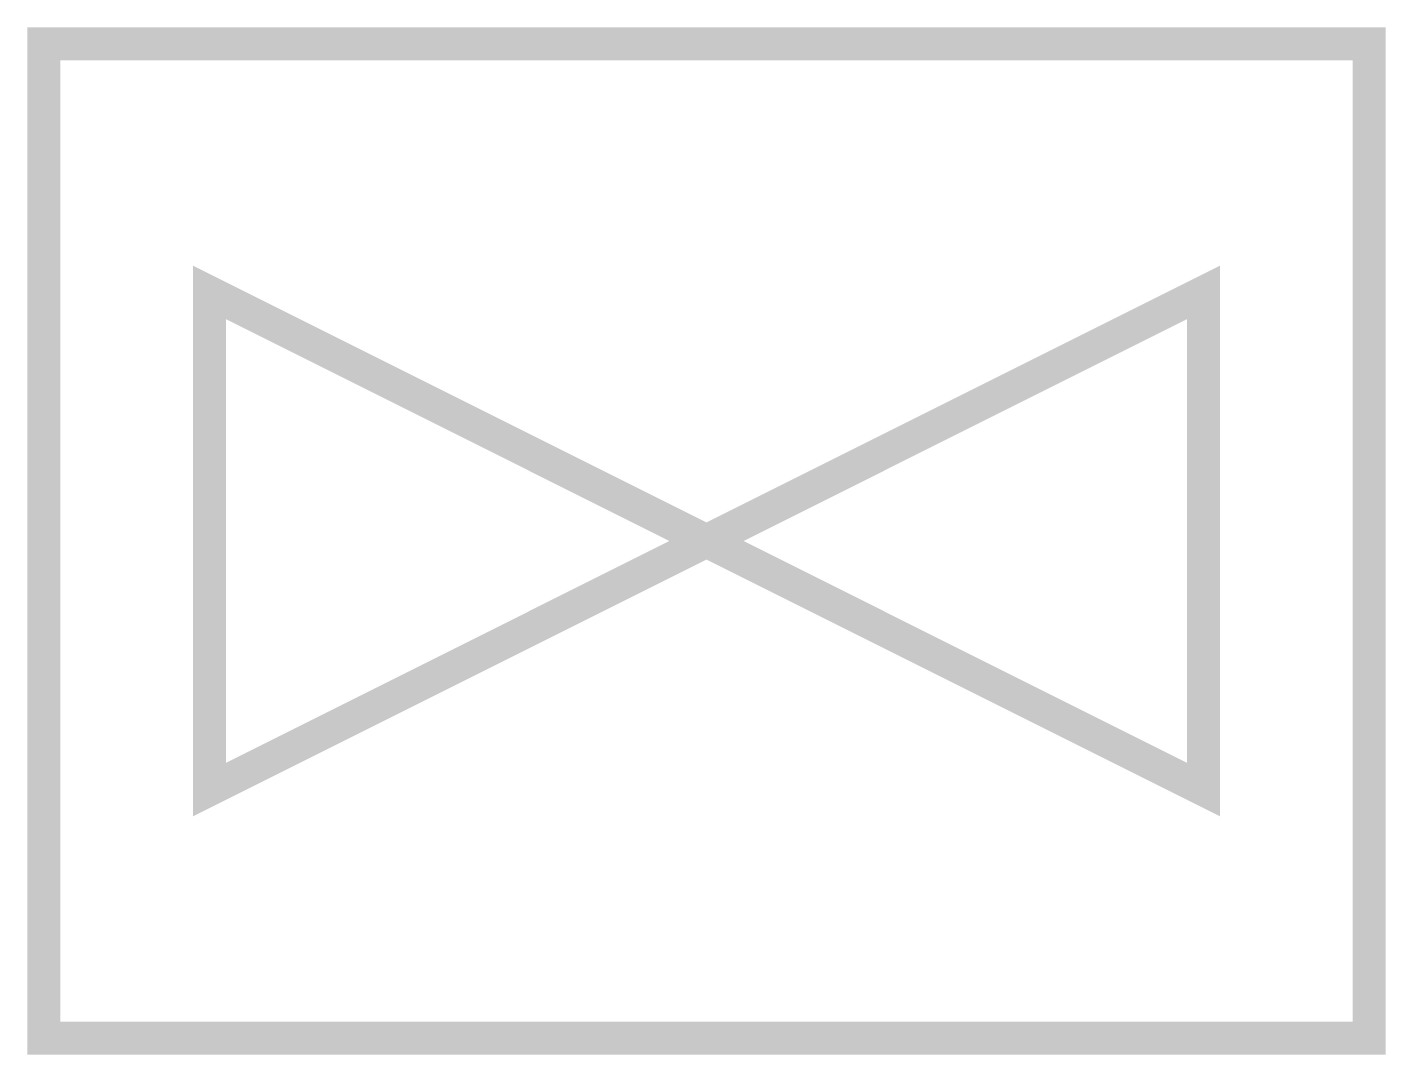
# Model space of a CAD drawing. Header units: millimetres. Extents: x -2.05 to 2.05, y -0.05 to 3.05.
import ezdxf

# ---------------------------------------------------------------- set-up
doc = ezdxf.new("R2010")
doc.units = ezdxf.units.MM

msp = doc.modelspace()

# ---------------------------------------------------------------- linework, layer by layer
at = {"const_width": 0.1}
for points in [[(-2, 3), (2, 3), (2, 0), (-2, 0)], [(1.5, 2.25), (1.5, 0.75), (-1.5, 2.25), (-1.5, 0.75)]]:
    msp.add_lwpolyline(points, close=True, dxfattribs=at)

doc.saveas('drawing.dxf')
